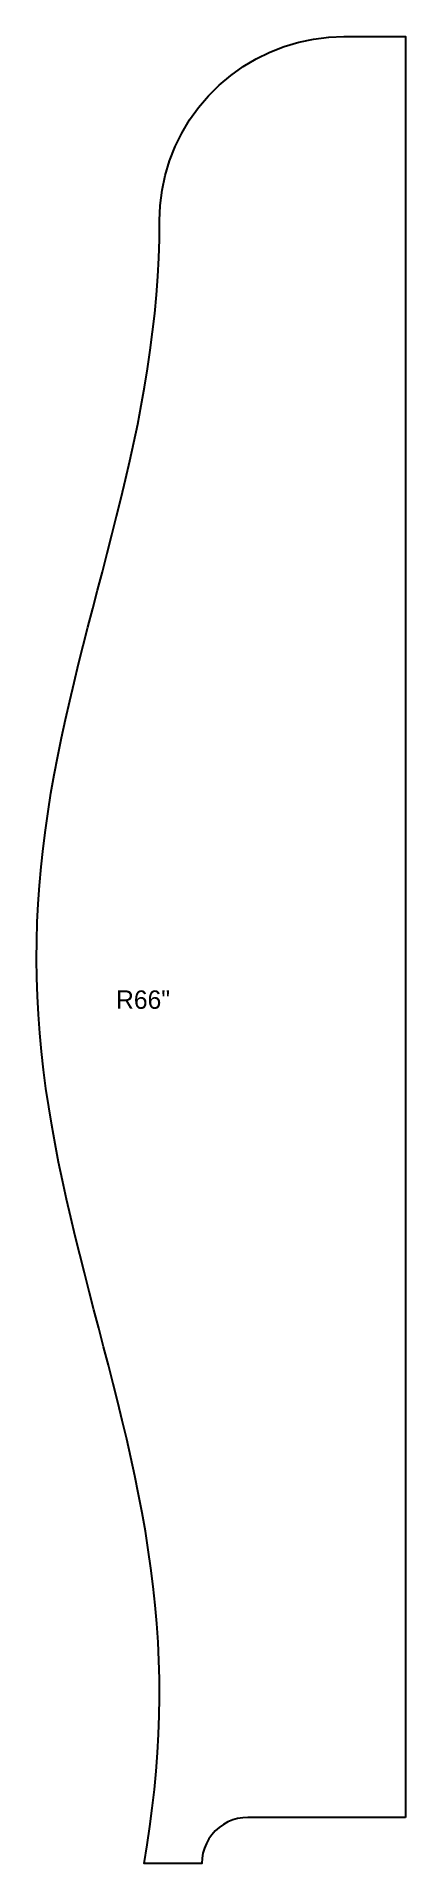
# Model space of a CAD drawing. Header units: inches. Extents: x 42 to 48, y -0.8 to 29.
import ezdxf
from ezdxf.enums import TextEntityAlignment as Align

# ---------------------------------------------------------------- set-up
doc = ezdxf.new("R2010")
doc.units = ezdxf.units.IN

msp = doc.modelspace()

# ---------------------------------------------------------------- linework, layer by layer
at = {"layer": 'OUTLINE'}
msp.add_lwpolyline([(48, 0), (45.438, 0), (45.438, 0), (45.354, -0.005), (45.271, -0.019), (45.19, -0.042), (45.112, -0.074), (45.038, -0.115), (44.97, -0.164), (44.907, -0.22), (44.851, -0.282), (44.802, -0.351), (44.762, -0.425), (44.73, -0.502), (44.706, -0.583), (44.692, -0.666), (44.688, -0.75), (44.062, -0.75), (43.749, -0.75), (43.799, -0.449), (43.844, -0.149), (43.883, 0.152), (43.918, 0.452), (43.946, 0.753), (43.969, 1.053), (43.985, 1.354), (43.996, 1.654), (44, 1.955), (43.998, 2.255), (43.99, 2.556), (43.976, 2.856), (43.956, 3.157), (43.929, 3.457), (43.898, 3.758), (43.86, 4.058), (43.817, 4.359), (43.77, 4.659), (43.717, 4.96), (43.66, 5.26), (43.599, 5.561), (43.534, 5.861), (43.466, 6.162), (43.395, 6.462), (43.322, 6.763), (43.246, 7.063), (43.169, 7.364), (43.091, 7.664), (43.013, 7.965), (42.934, 8.265), (42.856, 8.566), (42.779, 8.866), (42.703, 9.167), (42.629, 9.467), (42.557, 9.768), (42.488, 10.068), (42.422, 10.369), (42.359, 10.669), (42.301, 10.97), (42.247, 11.27), (42.198, 11.571), (42.153, 11.871), (42.114, 12.172), (42.08, 12.472), (42.052, 12.773), (42.03, 13.073), (42.014, 13.374), (42.004, 13.674), (42, 13.975), (42.002, 14.275), (42.011, 14.576), (42.025, 14.876), (42.046, 15.177), (42.072, 15.477), (42.105, 15.778), (42.143, 16.078), (42.186, 16.379), (42.234, 16.679), (42.287, 16.98), (42.344, 17.28), (42.405, 17.581), (42.47, 17.881), (42.539, 18.182), (42.61, 18.482), (42.683, 18.783), (42.759, 19.083), (42.836, 19.384), (42.914, 19.684), (42.992, 19.985), (43.071, 20.285), (43.149, 20.586), (43.226, 20.886), (43.302, 21.187), (43.376, 21.487), (43.448, 21.788), (43.517, 22.088), (43.582, 22.389), (43.645, 22.689), (43.703, 22.99), (43.756, 23.29), (43.805, 23.591), (43.85, 23.891), (43.888, 24.192), (43.922, 24.492), (43.949, 24.793), (43.971, 25.093), (43.987, 25.394), (43.997, 25.694), (44, 25.995), (44, 26.002), (44.01, 26.25), (44.041, 26.496), (44.092, 26.738), (44.163, 26.976), (44.253, 27.207), (44.362, 27.429), (44.489, 27.642), (44.633, 27.844), (44.794, 28.033), (44.969, 28.208), (45.158, 28.368), (45.36, 28.512), (45.573, 28.639), (45.795, 28.748), (46.026, 28.838), (46.264, 28.908), (46.506, 28.959), (46.752, 28.99), (47, 29), (48, 29)], close=True, dxfattribs=at)

# ---------------------------------------------------------------- texts
at = {"layer": 'LABELS'}
msp.add_text('R66"', height=0.3, dxfattribs=at).set_placement((43.732, 13.317), align=Align.MIDDLE_CENTER)

doc.saveas('drawing.dxf')
